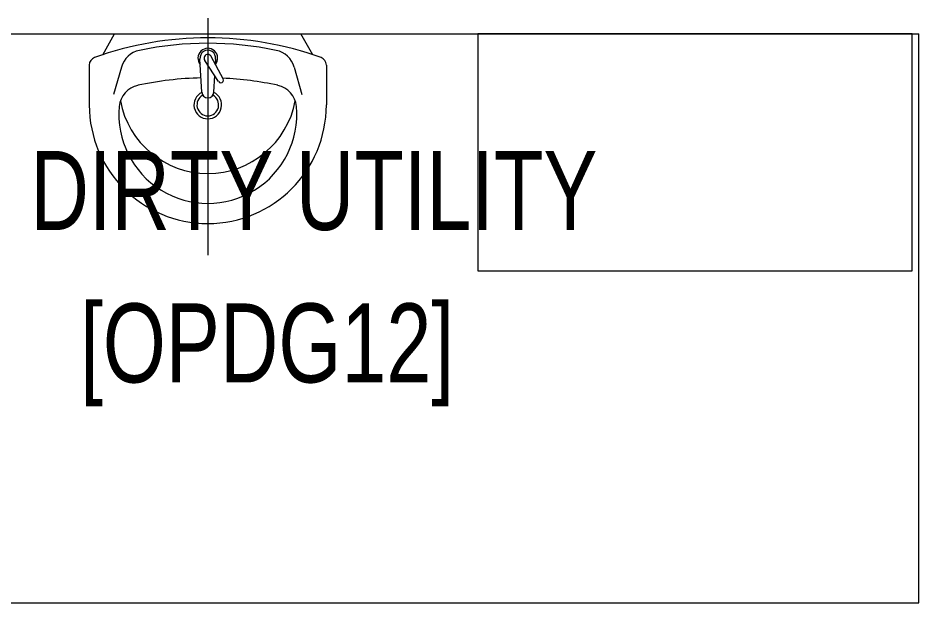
# Model space of a CAD drawing. Header units: millimetres. Extents: x -2143172 to 5255, y -610845 to 279739.
# Drawn here: x -1169944 to -1167664, y -591538 to -590058 of the extents above; entities that cross this region are included whole.
import ezdxf

# ---------------------------------------------------------------- set-up
doc = ezdxf.new("R2010")
doc.units = ezdxf.units.MM
doc.header["$LTSCALE"] = 30
for name, color, linetype, lineweight in [('72_EGR_BASE_TEXT', 7, 'Continuous', 5), ('LOADING', 163, 'Continuous', 5), ('SANIT', 250, 'Continuous', 5), ('Walls', 32, 'Continuous', 5)]:
    doc.layers.add(name, color=color, linetype=linetype, lineweight=lineweight)
doc.styles.add('X3G_ENTITY_258767', font='swisscl.ttf', dxfattribs={"height": 200})
doc.styles.add('X3G_ENTITY_258862', font='swisscl.ttf', dxfattribs={"height": 200})

# ---------------------------------------------------------------- blocks, each defined once
blk = doc.blocks.new('lav-manta 60')
at = {"layer": 'SANIT'}
for p, q in [((0, 0.04), (0, -0.56)), ((-0.2658, -0.0529), (-0.2358, 0)), ((-0.2358, 0), (0.2358, 0)), ((0.2658, -0.0529), (0.2358, 0)), ((-0.015, -0.1473), (-0.0199, -0.064)), ((0.0274, -0.121), (-0.0078, -0.0673)), ((0.0389, -0.1142), (0.0087, -0.0575)), ((0.0191, -0.077), (0.0199, -0.064)), ((-0.3, -0.0789), (-0.3, -0.18)), ((-0.2185, -0.0841), (-0.2383, -0.1537)), ((0.2185, -0.0841), (0.2383, -0.1537)), ((0.3, -0.0789), (0.3, -0.18)), ((0.015, -0.1473), (0.0174, -0.1057))]:
    blk.add_line(p, q, dxfattribs=at)
for centre, radius, start, end in [((0, -0.8557), 0.8457, 70.1771, 109.8229), ((-0.1608, -0.1006), 0.06, 101.8086, 164.0794), ((0, -0.8696), 0.8457, 78.1914, 101.8086), ((0, -0.0617), 0.025, 320.7474, 220.368), ((0, -0.0617), 0.02, 353.2671, 186.682), ((0.1608, -0.1006), 0.06, 15.9206, 78.1914), ((-0.28, -0.0789), 0.02, 109.8229, 180), ((0, -0.0617), 0.00966, 25.4127, 215.9577), ((0.28, -0.0789), 0.02, 0, 70.1771), ((0, -0.9572), 0.8457, 91.1572, 102.0883), ((0, -0.9572), 0.8457, 88.5486, 88.844), ((0, -0.9572), 0.8457, 77.9117, 87.4274), ((-0.1645, -0.189), 0.06, 102.0883, 174.8142), ((0.0332, -0.1176), 0.00666, 210.6852, 30.6852), ((0.1645, -0.189), 0.06, 5.1858, 77.9117), ((0, -0.18), 0.035, 115.3106, 64.6894), ((0, -0.18), 0.0275, 117.1496, 62.8504), ((0, -0.1473), 0.015, 180, 0), ((0, -0.18), 0.3, 180, 0), ((0, -0.1282), 0.2252, 190.6097, 349.3903), ((0, -0.2039), 0.2252, 174.8142, 5.1858)]:
    blk.add_arc(centre, radius, start, end, dxfattribs=at)

msp = doc.modelspace()

# ---------------------------------------------------------------- linework, layer by layer
at = {"layer": 'LOADING', "elevation": 0.1}
msp.add_lwpolyline([(-1168780.9, -590098.1), (-1168780.9, -590698.1), (-1167680.9, -590698.1), (-1167680.9, -590098.1)], close=True, dxfattribs=at)
at = {"layer": 'Walls'}
for p, q in [((-1171264, -590098.1, 0.1), (-1167664, -590098.1, 0.1)), ((-1167664, -591538.1, 0.1), (-1167664, -590098.1, 0.1)), ((-1171264, -591538.1, 0.1), (-1167664, -591538.1, 0.1))]:
    msp.add_line(p, q, dxfattribs=at)

# ---------------------------------------------------------------- block references
at = {"layer": 'SANIT', "xscale": 1000.000000000223, "yscale": 1000.000000000223, "zscale": 1000.000000000223}
msp.add_blockref('lav-manta 60', (-1169464, -590098.1, 0.1), dxfattribs=at)

# ---------------------------------------------------------------- texts
at = {"layer": '72_EGR_BASE_TEXT', "char_height": 200, "attachment_point": 2}
for s, insert, style in [('DIRTY UTILITY', (-1169195.4, -590394.4, 0.1), 'X3G_ENTITY_258862'), ('[OPDG12]', (-1169313.9, -590780.2, 0.1), 'X3G_ENTITY_258767')]:
    msp.add_mtext(s, dxfattribs=dict(at, insert=insert, style=style))

doc.saveas('drawing.dxf')
